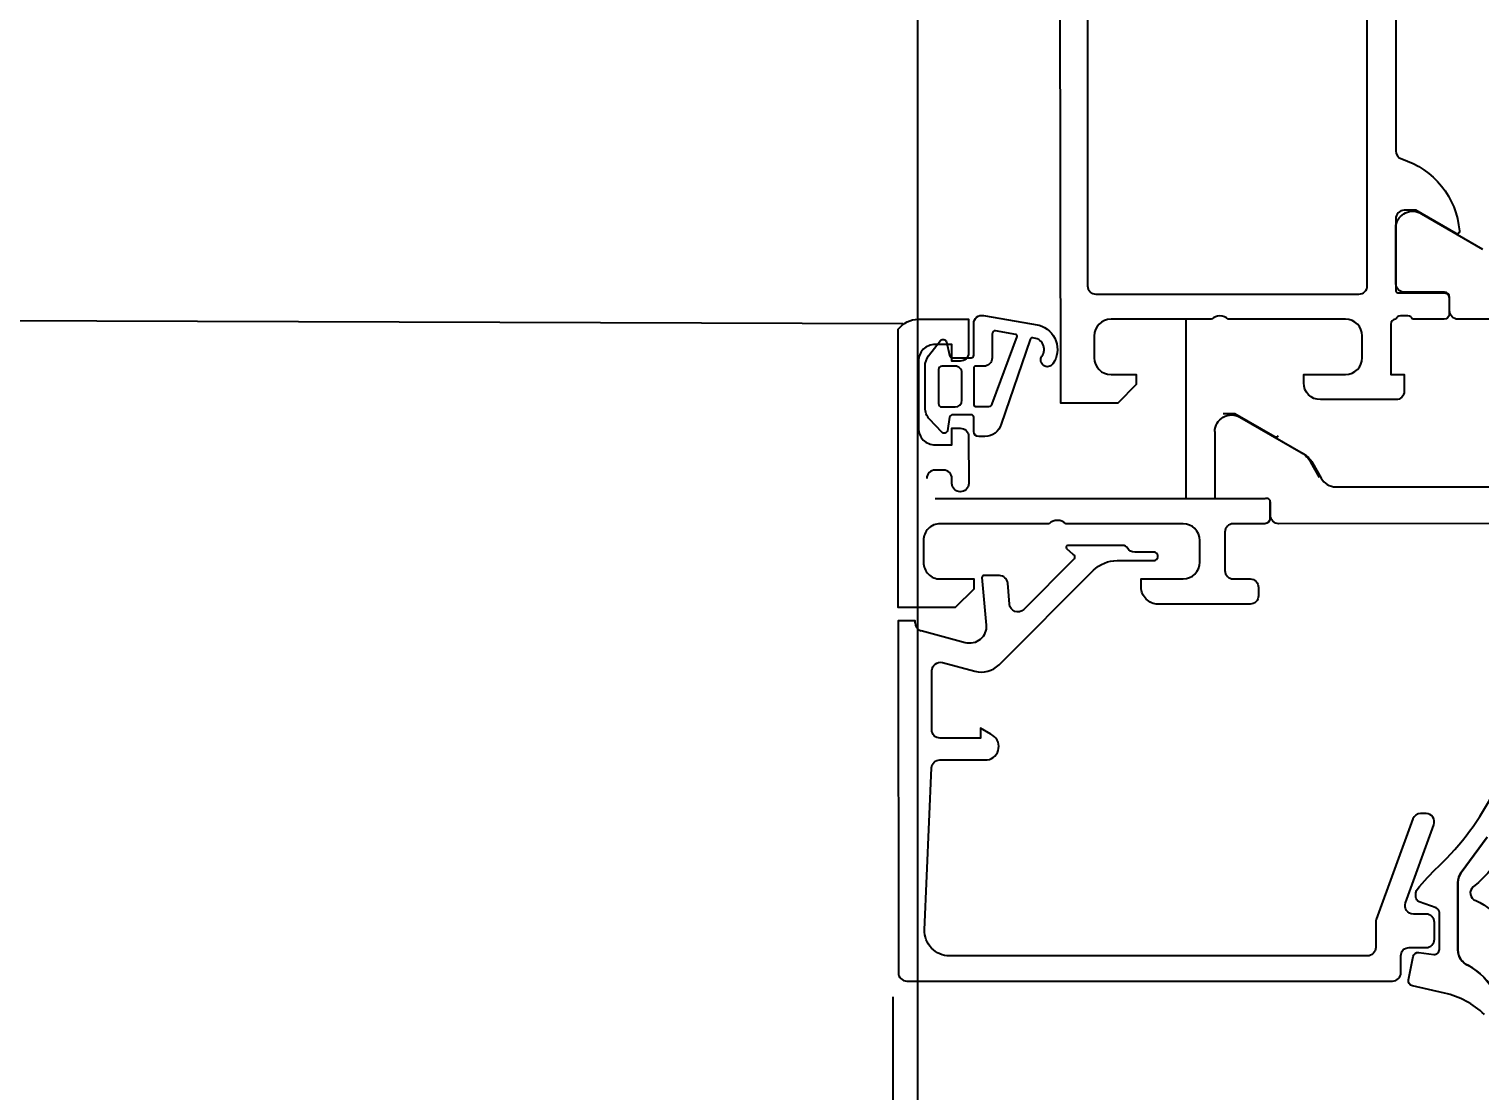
# Model space of a CAD drawing. Header units: metres. Extents: x 493 to 630, y -132 to -15.
# Drawn here: x 560.4552 to 560.5373, y -80.191 to -80.1309 of the extents above; entities that cross this region are included whole.
import ezdxf

# ---------------------------------------------------------------- set-up
doc = ezdxf.new("R2010")
doc.units = ezdxf.units.M
doc.header["$MEASUREMENT"] = 0
doc.header["$PDMODE"] = 3
doc.linetypes.add('HIDDEN', pattern=[0.375, 0.25, -0.125])
doc.linetypes.add('HIDDEN2', pattern=[0.1875, 0.125, -0.0625])
for name, color, linetype in [('a_cote_100', 9, 'Continuous'), ('a_grinzi', 253, 'HIDDEN'), ('a_pereti_hasuri', 253, 'Continuous'), ('a_punctat', 40, 'HIDDEN2'), ('a_tamplarie_ferestre', 6, 'Continuous'), ('a_vederi subtiri', 124, 'Continuous')]:
    doc.layers.add(name, color=color, linetype=linetype)
doc.layers.add('a_suprafete', color=7, linetype='Continuous', plot=False)
doc.styles.get("Standard").update_dxf_attribs({"font": 'ARIALN.TTF'})
doc.dimstyles.new('50 cote', dxfattribs={"dimtxt": 0.09, "dimasz": 0.06, "dimexe": 0, "dimexo": 0, "dimgap": 0.018, "dimtad": 1, "dimdec": 1, "dimlfac": 100, "dimrnd": 0.5, "dimdsep": 46, "dimtxsty": 'Standard', "dimblk": 'OBLIQUE', "dimcen": 0.00045, "dimclrd": 256, "dimclrt": 4, "dimadec": 1, "dimazin": 0, "dimtfac": 1, "dimtdec": 1, "dimtix": 1, "dimtofl": 0, "dimtmove": 0, "dimatfit": 3, "dimldrblk": 'OBLIQUE', "dimfxl": 0, "dimtolj": 1, "dimtzin": 0, "dimarcsym": 0})

# ---------------------------------------------------------------- blocks, each defined once
blk = doc.blocks.new('_Oblique')
at = {"color": 0, "linetype": 'ByBlock', "lineweight": -2}
blk.add_line((-0.5, -0.5), (0.5, 0.5), dxfattribs=at)
blk = doc.blocks.new('*D29')
at = {"layer": 'a_cote_100', "lineweight": -2, "ltscale": 30}
blk.add_line((560.358067908678, -80.10458062453591), (560.358067908678, -81.4345806245359), dxfattribs=at)
at = {"layer": 'Defpoints', "color": 0, "ltscale": 30}
for p in [(560.5055085687246, -80.10458062453591), (560.358067908678, -81.4345806245359), (560.5055085687246, -81.4345806245359)]:
    blk.add_point(p, dxfattribs=at)
at = {"layer": 'a_cote_100', "lineweight": -2, "ltscale": 30, "xscale": 0.06, "yscale": 0.06, "zscale": 0.06}
for p, rotation in [((560.358067908678, -80.10458062453591), 90), ((560.358067908678, -81.4345806245359), 270)]:
    blk.add_blockref('_Oblique', p, dxfattribs=dict(at, rotation=rotation))
at = {"layer": 'a_cote_100', "color": 4, "ltscale": 30, "char_height": 0.09, "attachment_point": 5, "rotation": 90}
for s, insert in [('\\A1;133', (560.2941163397829, -80.76958062453605)), ('\\A1;235', (560.4220194775728, -80.76958062453605))]:
    blk.add_mtext(s, dxfattribs=dict(at, insert=insert))
blk = doc.blocks.new('*D42')
at = {"layer": 'a_cote_100', "lineweight": -2, "ltscale": 30}
blk.add_line((554.2862689649916, -80.27357319085965), (560.5055085687244, -80.27357319085965), dxfattribs=at)
at = {"layer": 'Defpoints', "color": 0, "ltscale": 30}
for p in [(554.2862689649916, -80.10458062453588), (560.5055085687244, -80.10458062453588), (560.5055085687244, -80.27357319085965)]:
    blk.add_point(p, dxfattribs=at)
at = {"layer": 'a_cote_100', "lineweight": -2, "ltscale": 30, "xscale": 0.06, "yscale": 0.06, "zscale": 0.06, "rotation": 180}
blk.add_blockref('_Oblique', (554.2862689649916, -80.27357319085965), dxfattribs=at)
at = {"layer": 'a_cote_100', "lineweight": -2, "ltscale": 30, "xscale": 0.06, "yscale": 0.06, "zscale": 0.06}
blk.add_blockref('_Oblique', (560.5055085687244, -80.27357319085965), dxfattribs=at)
at = {"layer": 'a_cote_100', "color": 4, "ltscale": 30, "insert": (557.3705085687244, -80.2096216219647), "char_height": 0.09, "attachment_point": 5}
blk.add_mtext('\\A1;622', dxfattribs=at)
blk = doc.blocks.new('nod mobil')
at = {"layer": 'a_tamplarie_ferestre'}
blk.add_line((-0.05128351335896753, 0.01752627020897535), (-0.04729098282501809, 0.01752627020897535), dxfattribs=at)
at = {"layer": 'a_tamplarie_ferestre', "extrusion": (2.000000000035939e-16, -4.000627397658668e-16, -1)}
for points in [[(0.04579087219879341, 0.04948786015586393), (0.04579087219872235, 0.02133984936000388)], [(0.04799089966452641, 0.02474424730132796), (0.04799089966469694, 0.04748786015591122)], [(0.04947075460377448, 0.02324578760283202), (0.04855699507515965, 0.02375869876851766)], [(0.04941515158328968, 0.02335936975401864), (0.04850139205468906, 0.02387228091936322)], [(0.05214953879244888, 0.01902627015761027), (0.05003557403784953, 0.02268776501972525)], [(0.05209393577160881, 0.01913985230851267), (0.0499799710173221, 0.02280134717068449)], [(0.04629087219888106, 0.02083984936007255), (0.04710120352906699, 0.02083984935990202)]]:
    blk.add_lwpolyline(points, dxfattribs=at)
at = {"layer": 'a_tamplarie_ferestre', "extrusion": (2.000000000036116e-16, -2.000627397658666e-16, -1)}
for points in [[(0.05369339347856794, 0.0431294479279245), (0.05799370406418802, 0.04312944792798135), (0.05799262624340429, 0.03203946220276066)], [(0.06427801382393739, 0.02986964612961174), (0.06218140309404419, 0.0335014459799936)], [(0.05960292294612657, 0.03123939336387593), (0.05960248710887583, 0.02883939499753296)], [(0.05849260459962125, 0.03153944055986813), (0.0593029359325925, 0.03153940634933861)], [(0.06010246408227715, 0.02833937473803871), (0.0635790055769263, 0.02833922338561479)]]:
    blk.add_lwpolyline(points, dxfattribs=at)
at = {"layer": 'a_tamplarie_ferestre'}
for points in [[(-0.02497722292191895, 0.03223618684853591), (-0.0270698336107813, 0.03378759844133583)], [(-0.02706983361095183, 0.03378259844123477), (-0.02497722292186211, 0.03223118684877591)], [(-0.02034785507680681, 0.03203465982130638), (-0.0243751922644293, 0.03203465982124953)], [(-0.02437519226459983, 0.03202965982137584), (-0.02034785507674997, 0.03202965982126216)], [(-0.01776861284771769, 0.03124290043513156), (-0.01820578996910172, 0.02931323807774788)], [(-0.02285667070533748, 0.03073199446600938), (-0.02322251788969254, 0.02972682867022058)], [(-0.02037945852583789, 0.03092938922725352), (-0.02257476262697367, 0.03092938922691246)], [(-0.02019536886736262, 0.02969395772009875), (-0.0200818291578031, 0.03059174936635145)], [(-0.02350449298985779, 0.0295293415228457), (-0.02375982141872157, 0.02952934152256148)], [(-0.01856257311482068, 0.02908647454239599), (-0.01995558739184844, 0.02935710002640235)]]:
    blk.add_lwpolyline(points, dxfattribs=at)
at = {"layer": 'a_tamplarie_ferestre', "extrusion": (2.000000000036116e-16, -2.000627397658664e-16, -1)}
for points in [[(0.06326404417495723, 0.03212386653791555), (0.06322373045414054, 0.03212933681368213)], [(0.06310498655734875, 0.03193385646693514), (0.06449323118670236, 0.02952933833967109), (0.06449323118658867, 0.0288293337620189)], [(0.05957320550591305, 0.02844933393555493), (0.05957320550585621, 0.03120933176194285)], [(0.05927320550593151, 0.03150933176203807), (0.05829323118706498, 0.03150933176209492)], [(0.05799323118691291, 0.03120933176199969), (0.0579932311866429, 0.02932932076214456)], [(0.0581932321868095, 0.02905611676214903), (0.05819323218673844, 0.02860252276201436)], [(0.05769338377446331, 0.02802946803956274), (0.05469336558321913, 0.02802946803956274), (0.0546933655830486, 0.02882946346164772), (0.0536933655833991, 0.02882945583235141)], [(0.07676829381479422, 0.02832934139138388), (0.06803554224860875, 0.02832934139138388)], [(0.06399323118678524, 0.02832934139149756), (0.059693205713927, 0.02832933393540316)], [(0.05319336558359566, 0.02832946346183007), (0.05319330454847204, 0.02382946346199333)], [(0.0599933685157481, 0.02662946651366838), (0.07999336946852509, 0.02662946651338416)], [(0.05949336851574571, 0.01042946932727773), (0.05949336851575993, 0.0261294665136802)], [(0.05569330442915543, 0.02632946346182052), (0.05699335325709853, 0.02632946346182052)], [(0.05799335325674804, 0.02532946346190101), (0.05799335325680488, 0.01832946346195286)], [(0.0541933045479368, 0.02282946346184644), (0.05469330454803867, 0.02282946346196013), (0.05469330454810972, 0.02532946346190101)], [(0.05799335325690436, 0.0173294634619765), (0.05799335325669119, 0.011329028348257)], [(0.05469330454815235, 0.0113290130895507), (0.05469330454782551, 0.01282947061446293), (0.05409332896216767, 0.01282947061474715), (0.05299335337191735, 0.01172949526727507), (0.05299335337168998, 0.008329463187521924), (0.1030061150739954, 0.008262258918080079)], [(0.07999336946903668, 0.00992946932723271), (0.05999336851596127, 0.00992946932740324)], [(0.05699335325728327, 0.0103290207189275), (0.05569330442916964, 0.01032902071870012)]]:
    blk.add_lwpolyline(points, dxfattribs=at)
at = {"layer": 'a_tamplarie_ferestre', "extrusion": (4.000000000035759e-16, -6.000627397658844e-16, -1)}
for points in [[(0.02316445700364511, 0.02890326600930848), (0.0278222778226791, 0.0305996254454044)], [(0.02099339678539991, 0.03062930911761441), (0.02199339487816587, 0.03062930911767126)], [(0.02849338152607572, 0.03012981322478936), (0.02849338152611836, 0.02981077411806154)], [(0.02249339487828195, 0.03012930911751255), (0.02249339487816826, 0.02937331241344054)], [(0.02049339869275002, 0.02912931293229803), (0.02049339869280686, 0.03012930911762624)], [(0.02816447567988689, 0.02934095841953877), (0.02217430654236807, 0.02715950104851572)], [(0.01899340059965482, 0.02862931293219617), (0.01999339869219341, 0.0286293129323667)], [(0.01849340250738862, -0.0008706118756549586), (0.01849340250750231, 0.02812931293232168)], [(0.02200321238923664, 0.02712931674705032), (0.02049339869263633, 0.02712931674699348)], [(0.019993398692705, 0.02662931674706215), (0.01999339869225025, 0.001694382369919367)], [(0.04409334566754808, 0.01385970538865422), (0.04409334541327325, 0.01274035551989527)], [(0.04359336092647936, 0.01169631122451165), (0.04359336092677779, 0.01385970538882475)], [(0.04449335482310346, 0.01203101581364763), (0.04449335482270556, 0.008740991157424105)], [(0.03737244417914098, 0.004646967351959574), (0.04300757448896775, 0.01028209766229793)], [(0.04431920879983409, 0.008673891476178142), (0.04397464730959655, 0.009054636418966311)], [(0.0436599960586932, 0.009096064031439255), (0.04067182859341756, 0.006113552511237685)], [(0.04098181083402608, 0.005261914193908979), (0.04223693075358881, 0.005158411443574096)], [(0.04269335177133371, 0.004660318792389262), (0.04269335177117739, 0.003721801859512652)], [(0.04258454339709772, 0.003622190552221127), (0.03974012907951874, 0.003873714864653266)], [(0.03322474911415441, 0.004160583913801474), (0.0335933704639757, 0.003529378831899521), (0.03299337008219538, 0.003529378354983237), (0.03299337198980368, 0.0011293837434323)], [(0.03169337370604808, 0.001109443783775532), (0.0316933737059486, 0.003941579759384695)], [(0.03868704393120481, 0.002618694961540768), (0.03939405062386925, -5.3043436309963e-09)], [(0.03750382235251948, 0.001258814275786335), (0.03698419954980636, 0.003198069036272955)], [(0.03349336912846468, 0.0006293848162499671), (0.03702086642022095, 0.0006293892270150536)], [(0.02155739596150852, 0.0001963858014732978), (0.03121476344604446, 0.0006099015142240205)], [(0.03987700655638093, -0.0003706107730749864), (0.03999333956450357, -0.0003706107730749864), (0.03999333956444673, -0.001370610772937653), (0.01899340059988219, -0.001370610772880809)]]:
    blk.add_lwpolyline(points, dxfattribs=at)
at = {"layer": 'a_tamplarie_ferestre', "extrusion": (2.000000000035939e-16, -4.000627397658665e-16, -1)}
for points in [[(0.05096497976171577, 0.02110909053192245), (0.05234647521884028, 0.01871627020875621), (0.05234647521901081, 0.01801627020904562)], [(0.04707084651808202, 0.02080985036002403), (0.04609087219881758, 0.02080985036013772)], [(0.04729098282514599, 0.02070878097799778), (0.04729098282524546, 0.02071366401685282)], [(0.04729098282508915, 0.0008299126026258818), (0.04729098282507493, 0.02050985036078146)], [(0.04579087219883604, 0.02050985036004249), (0.04579087219906341, 0.01862983936018736)], [(0.04199055646155614, 0.02012985080415319), (0.04149055640199606, 0.02012985080421004)], [(0.04249054120248275, 0.01862985080413182), (0.04249055646148747, 0.0196298508042787)], [(0.04099094551588678, 0.01963025897686066), (0.04099094551577309, 0.01412990039517581)], [(0.04529087219930261, 0.01812983936019918), (0.04299055634191973, 0.01812983935991497)], [(0.04349105606763715, 0.01662986987781778), (0.04479107437828134, 0.01662986987781778)], [(0.04729098282497546, 0.01581666235767898), (0.0579933532569612, 0.01581666235756529)], [(0.04579104386050403, 0.01562986987784143), (0.04579104386063193, 0.008629869878006957)], [(0.04199088452539002, 0.01312990039542683), (0.04249105618663407, 0.0131298698778437), (0.04249105618642091, 0.01562986987789827)], [(0.04579104386029087, 0.00762986987780323), (0.04579107437838559, 0.001129869878184309)], [(0.05799340242027995, -0.0001700561625739283), (0.05799341767921362, 0.002829943837298288), (0.0559934176789767, 0.002829943837355131)], [(0.04249105618659144, 0.001129869878241152), (0.04249105618647775, 0.003129839360440201), (0.04189101956558261, 0.003129869878193858), (0.04079104393321131, 0.002029772221874282), (0.0407909828895896, -0.001370610771289194), (0.05739289393460467, -0.001370487055055492)], [(0.05099340242050232, 0.002829943837355131), (0.04819335359270838, 0.002829943837355131)], [(0.05549341767914484, 0.002329913319556454), (0.05549341767944327, 0.001829943837208248), (0.05649340242037226, 0.001829943837321935), (0.05649341767946225, 0.000829943837288738)], [(0.05049340242096889, 0.0008299133197624542), (0.0504934024208552, 0.001829943837378778), (0.0514934024204905, 0.001829943837378778), (0.05149340242066103, 0.002329943837366955)], [(0.04819335359265153, 0.001829943837378778), (0.04849340242118672, 0.001829943837378778)], [(0.04899340242070593, 0.001329943837390601), (0.04899340242047856, 0.000829943837288738)], [(0.04479104386030031, 0.0001298698781511121), (0.04349105606780768, 0.0001298698782079555)], [(0.05549341767972749, -0.0001700561626307717), (0.05149340242060418, -0.0001700561625739283)]]:
    blk.add_lwpolyline(points, dxfattribs=at)
at = {"layer": 'a_tamplarie_ferestre', "extrusion": (2.000000000036116e-16, -2.000627397658667e-16, -1)}
for points in [[(0.05821872839210585, 0.003715727108669853), (0.05763733937045856, 0.00703545318617671)], [(0.05678144637033711, 0.006492181186047219), (0.05173522037058831, 0.004764499185966997)], [(0.05709007936792432, 0.005645434990242393), (0.0573103623707425, 0.00443596618617903)], [(0.05293884337062593, 0.004233973186160256), (0.05695698434897167, 0.00572129808790578)], [(0.05711046837053857, 0.004229461186071148), (0.0556933513704081, 0.004229461186127992)], [(0.05519335137063308, 0.003730003186149133), (0.05519335137047676, 0.003229484186078935)], [(0.05279292037074867, 0.003229484186249465), (0.05279292037079131, 0.004041426186176977)], [(0.05099336137068633, 0.003798397186187685), (0.05099334937052902, 0.003429492186171501)], [(0.05584335137081098, 0.003129482186125188), (0.0577262220080712, 0.0031294740440444)], [(0.05569335337050063, 0.001882934186255625), (0.05569335337042958, 0.002979484186084846)], [(0.05509335237071866, 0.003129486186196573), (0.05289292237057452, 0.003129482185897814)], [(0.05229336437049881, 0.002979496186071628), (0.05229335337061514, 0.001882934186028251)], [(0.0512933523707062, 0.003129493186008858), (0.05214336737067526, 0.003129493186293075)], [(0.05519335037025996, 0.002029483186163361), (0.05519335037071471, 0.001229473186128871)], [(0.05315888901260735, 0.002429485185871272), (0.05479335237068028, 0.002429485186098645)], [(0.05275889201296025, 0.001229473186015184), (0.05275889201301709, 0.002029483186163361)], [(0.05580338244772065, 0.0004396150557113288), (0.05672191137047378, 0.001152814186127671)], [(0.056645113370692, 0.001499216186289232), (0.05584158837029918, 0.001689750186017136)], [(0.0549933493706618, 0.001029472186246494), (0.05295889201266846, 0.001029476186090506)], [(0.05214511437044678, 0.001689746185832064), (0.05134174237072386, 0.001560652186128664)], [(0.05125207737053472, 0.001226050186005523), (0.05202794762703888, 0.0004995315377982479)], [(0.05271145816062983, 0.0002294721860494064), (0.05519009155968035, 0.0002294721861062499)]]:
    blk.add_lwpolyline(points, dxfattribs=at)
at = {"layer": 'a_tamplarie_ferestre', "extrusion": (3.629549009874813e-27, -6.273976584856379e-20, -1)}
for centre, radius, start, end in [((0.02958082615856483, 0.02859110624768846), 0.00698944323349791, 89.66736358928884, 141.4314778853969), ((0.01951656945652758, 0.03140966336911788), 0.004134773588893482, 24.11645757203662, 83.64313589678461), ((0.01592948034637232, 0.03070556420402681), 0.003999999999905445, 29.32869378027475, 62.27969615573199), ((0.02437519226464246, 0.03303465982122589), 0.0009999999999763612, 270, 307.0154715973591), ((0.02034785507682102, 0.03303465982128273), 0.000999999999976351, 201.3964516781382, 270), ((0.01450698074944512, 0.0412522938387383), 0.015000302720351, 309.008227580404, 316.2281244448218), ((0.02375982141860788, 0.02982934152282724), 0.0002999999999929003, 270, 309.008227580404), ((0.02350449298945989, 0.02982938922701805), 0.0003000477042415295, 199.9874416931355, 270), ((0.01989837505965397, 0.02965159408233831), 0.0002999999999928998, 280.994092058915, 8.117992843957953), ((0.01849837505983487, 0.0293795250668154), 0.0002999999999930683, 192.7652266909011, 282.3564859063749)]:
    blk.add_arc(centre, radius, start, end, dxfattribs=at)
at = {"layer": 'a_tamplarie_ferestre'}
for centre, radius, start, end in [((-0.0371819404491589, 0.01961632988911788), 0.0163409220760644, 43.55113362106619, 63.26064369945303), ((-0.01592948034630126, 0.03071056420401419), 0.003999999999905444, 117.720303844268, 150.6713062197252), ((-0.02374364298363218, 0.03324562009964893), 0.0004762922707111377, 218.5685221146031, 342.0839354854637), ((-0.01281888551604027, 0.03011363542907475), 0.005076912458413897, 136.4412878898017, 167.1481159203206), ((-0.02437519226452878, 0.0330296598213522), 0.000999999999976357, 232.9845284026416, 270), ((-0.02034785507680681, 0.0330296598213522), 0.0009999999999763518, 270, 338.6035483218618), ((-0.05930292294637241, 0.03123940634969813), 0.0002999999999929102, 90.00248012021133, 180.002480120208), ((-0.02799338152659914, 0.03012981322501673), 0.000499999999988174, 69.98858154803399, 180), ((-0.02257476262712999, 0.03062938922710146), 0.000299999999992913, 90, 160.0001633972379), ((-0.02199338711859866, 0.03012930135798797), 0.0005000077593987789, 90.0008891426422, 179.9991108565501), ((-0.02099340286673623, 0.03012930494332977), 0.0005000041742330564, 0.0004783261121057235, 89.99930310819921), ((-0.02037945852612211, 0.03062938922710146), 0.0002999999999929076, 352.7923209048142, 90), ((-0.02799338152669861, 0.02981077411823208), 0.0004999999999881393, 180, 249.9897462250929), ((-0.06803554224821085, 0.02882934139148574), 0.000499999999987999, 270, 342.7104472846805), ((-0.06399324406869766, 0.02882932850900488), 0.0004999871177621114, 179.9993980359059, 270.0014762357826), ((-0.05791436409118944, 0.02906177742153204), 0.0002789255417305544, 106.4245945557255, 181.1628700746554), ((-0.0579143947402514, 0.02859685435407755), 0.0002788950563208143, 178.8354106243283, 253.5801235812915), ((-0.01899341067138494, 0.02812930476886777), 0.000500008163680858, 0.0009354629109541134, 89.99884596979796), ((-0.05969320550566692, 0.02844933393555493), 0.0001199999999971626, 269.9999006518821, 0), ((-0.05769323121637626, 0.02832946800032232), 0.0002999999999929289, 180.0256376759857, 269.9708635945946), ((-0.02200321238912295, 0.0276293167470385), 0.0004999999999882195, 249.9897462250929, 270), ((-0.05999337125668092, 0.02612946377280423), 0.0005000027408633035, 0.0003140812505734662, 89.9996859211986), ((-0.05699329445930346, 0.02532940466397804), 0.001000058799433805, 90.00336866358725, 179.9966313356083), ((-0.05569339194573786, 0.02532937606434871), 0.001000087401268234, 0.005007067956534036, 89.9949861015416), ((-0.04899084390588371, 0.02474424730132796), 0.0009999442413759943, 299.3063529859265, 0), ((-0.057468513916902, 0.01782946346213521), 0.0007248836686813678, 136.388423265339, 223.611576734661), ((-0.04529077767875833, 0.01862993388050427), 0.0005000945293237945, 180.0108291917266, 269.9891708066255), ((-0.04299059094716995, 0.01862988910448848), 0.0005000497455920705, 270.0039649956894, 359.9956115453511), ((-0.04479088155045474, 0.0156297075728844), 0.001000162323335374, 90.0110464245215, 179.990702131894), ((-0.0434912254533657, 0.01562970061098667), 0.001000169280877393, 0.009696615422316045, 89.99029655162657), ((-0.04384335329741873, 0.01387523820710612), 0.0002504744573857769, 356.4446021673365, 183.5553978326635), ((-0.04417469785745709, 0.01203677968373995), 0.0003187090900802913, 120.7538484810433, 181.0362535751637), ((-0.05699329844823353, 0.01132907552732831), 0.001000054809777459, 180.0027030020812, 269.9968598657331), ((-0.05569339087458047, 0.01132910704603773), 0.001000086330796236, 270.0049525411375, 359.9946171523052), ((-0.05999337125673776, 0.01042947206804001), 0.0005000027408632963, 270.0003140788014, 359.9996859187494), ((-0.04439335482307172, 0.008740991157424105), 9.999999999763501e-05, 180, 317.8559540344778), ((-0.0452660678454464, 0.008129869877961937), 0.0007249826319860416, 136.3958737706228, 223.6041262293772), ((-0.05619556867918618, 0.006648182513913525), 0.0006860031992995313, 53.85877360573669, 179.5156824422076), ((-0.05673244464441041, 0.006634361945657474), 0.0001503879568382725, 172.5039683510514, 250.9838024006884), ((-0.05699169781566127, 0.005627516558718071), 9.999999999763562e-05, 69.68784153648474, 169.6777480256985), ((-0.05711047185440066, 0.004429457635410472), 0.0001999964491833487, 178.1350751459281, 270.0009980603015), ((-0.04219335518894241, 0.004660317323498475), 0.0004999965822622362, 94.99976891923049, 179.999831697056), ((-0.03843308973058868, 0.003586292470401986), 0.001500000063743287, 345.0002036594001, 45.00079217133121), ((-0.03249245209543972, 0.003817599170929498), 0.0008086392632466716, 8.81937594309548, 154.9030957240546), ((-0.05299292702615332, 0.004041417686380555), 0.0002000066556990995, 0.002434953685327582, 74.31137723333818), ((-0.04259335177148671, 0.003721801859569496), 9.999999999763631e-05, 180, 275.0533757053452), ((-0.05584334111063072, 0.002979494446094577), 0.0001499877404047671, 359.9960806707624, 90.00391933250756), ((-0.05509336758393601, 0.003229469972552579), 9.99837876366453e-05, 179.9918549334679, 270.0087180313017), ((-0.05289292497354836, 0.003229486789336988), 0.0001000046031823478, 270.0014914267159, 359.9985085732808), ((-0.05214338030232568, 0.002979509117608359), 0.0001499840690618946, 89.99506001090884, 180.0049399923481), ((-0.05589336477964935, 0.00188294378676801), 0.000200011409454349, 285.0028610771276, 359.9972497502445), ((-0.05479335546944242, 0.002029490284940039), 0.0003999949011026477, 89.9995560992005, 180.0010168557988), ((-0.05315890307419124, 0.002029474125095021), 0.0004000110613488357, 0.00129787312253572, 89.9979859274334), ((-0.05209333895312795, 0.001882943166890527), 0.0002000144173715361, 180.0025725832583, 254.9976640563484), ((-0.04849327744496179, 0.001329818861279364), 0.0005001249915680854, 90.01431761197243, 179.9856823880276), ((-0.05499335010263451, 0.001229472454156166), 0.0002000002678729418, 179.999790262927, 270.0002097370698), ((-0.05295888740880628, 0.001229471581950747), 0.00019999539607791, 269.9986810450382, 0.0004595143270527975), ((-0.04479116787895521, 0.001129776373829827), 0.000999906503504006, 179.9946421065811, 270.0071063969025), ((-0.04349089888735591, 0.001129712578745057), 0.000999842712976064, 269.9909928229864, 0.00901400425858802), ((-0.05549352406036689, 0.000829837456194582), 0.0009998936244144377, 179.993904154382, 270.0060958431656), ((-0.05149327950977067, 0.000829820922831459), 0.0009998770930050816, 269.9929568388417, 0.005294605571118576), ((-0.04849350543828734, 0.0008298103090282893), 0.0004998970001610497, 179.9846956616667, 270.0118073866718), ((-0.03985895798156491, 0.0001058548260175485), 0.0004768073179000772, 267.8306661265703, 347.1723726015479), ((-0.01899340332944632, -0.0008706099510504828), 0.0005000008220376726, 270.0003127646634, 359.9997794435451)]:
    blk.add_arc(centre, radius, start, end, dxfattribs=at)
at = {"layer": 'a_tamplarie_ferestre', "extrusion": (2.000000000036116e-16, -2.000627397658664e-16, -1)}
for centre, radius, start, end in [((0.06285749924764161, 0.02721759628877862), 0.004923085062686922, 17.28955271531946, 85.26316040219206), ((0.06323194437455015, 0.03199054182601913), 0.0001390378262387835, 93.38682756881596, 204.0602702859652), ((0.05927320550581783, 0.03120933176188601), 0.0002999999999929137, 0, 90), ((0.05829323118695129, 0.03120933176194285), 0.0002999999999929103, 90, 180), ((0.05369333484283345, 0.02832948657339784), 0.0004999692599016982, 89.99647716755796, 180.0026485599415), ((0.0541933920186608, 0.02382955093230521), 0.001000087474370509, 180.0050112563145, 269.9949887436887)]:
    blk.add_arc(centre, radius, start, end, dxfattribs=at)
at = {"layer": 'a_tamplarie_ferestre', "extrusion": (2.000000000036116e-16, -2.000627397658666e-16, -1)}
for centre, radius, start, end in [((0.05849262624303719, 0.0320394405594584), 0.00049999999998818, 179.997519879792, 269.9975198797887), ((0.06343673777350034, 0.02932904761956934), 0.0009999960709008257, 278.1791279318051, 32.72453597984346), ((0.06010248308564314, 0.02883937071499076), 0.000499995977433753, 179.9972173995761, 269.9978223600077)]:
    blk.add_arc(centre, radius, start, end, dxfattribs=at)
at = {"layer": 'a_tamplarie_ferestre', "extrusion": (4.000000000035759e-16, -6.000627397658844e-16, -1)}
for centre, radius, start, end in [((0.02299381041179061, 0.02937368665845952), 0.0005004156736208126, 180.042849687308, 289.9384015734173), ((0.01999340065562194, 0.02912931096932425), 0.0004999980369683452, 269.9997750532665, 0.0002249467399576428), ((0.02049340613724837, 0.02662930930239327), 0.0005000074445326497, 90.00085306283373, 179.9991469363553), ((0.04459334541367355, 0.01274035540637897), 0.0004999999999885265, 179.9999869985031, 239.2461515189567), ((0.04159336092686772, 0.01169631122428427), 0.00199999999995271, 314.9999999988307, 0), ((0.04380142186171554, 0.008954587802065817), 0.0002000419490335168, 30.00914258300482, 134.9897873174656), ((0.04102537598510025, 0.005760004546175423), 0.0004999919212804172, 134.9999535220874, 265.0013822344198), ((0.0396529715760181, 0.002877517619026548), 0.00100000269142326, 84.99991221848977, 195.0001729483987), ((0.03702084146004836, 0.001129406214943174), 0.0005000169887408082, 270.002860135515, 14.99930496563265), ((0.03349336810971693, 0.001129380936447433), 0.0004999961203540096, 179.9996783692831, 270.000116726058), ((0.03119337370617359, 0.001109443783775532), 0.0004999999999881767, 272.4518318620611, 0), ((0.02149313475264591, 0.001694744528947467), 0.001499736103368146, 180.0138358921685, 272.4557811428645)]:
    blk.add_arc(centre, radius, start, end, dxfattribs=at)
at = {"layer": 'a_tamplarie_ferestre', "extrusion": (2.000000000035939e-16, -4.000627397658668e-16, -1)}
for centre, radius, start, end in [((0.04873653588767013, 0.02193776509670897), 0.001499999999964554, 29.9999966005179, 60.69364701407348), ((0.04868093286724218, 0.02205134724795244), 0.001499999999964554, 29.9999966005179, 60.69364701407348), ((0.04629087219871053, 0.02133984936006073), 0.0004999999999882014, 180, 270), ((0.05128351335883963, 0.0185262702089517), 0.0009999999999763531, 270, 29.9999966005179)]:
    blk.add_arc(centre, radius, start, end, dxfattribs=at)
at = {"layer": 'a_tamplarie_ferestre', "extrusion": (2.000000000035939e-16, -4.000627397658665e-16, -1)}
for centre, radius, start, end in [((0.05108459500384299, 0.02117815042436177), 0.0001381197846450356, 115.1578097635357, 209.9999999999246), ((0.04609087219847652, 0.02050985035998565), 0.0002999999999929103, 90, 180), ((0.0419905339382467, 0.01962982828109716), 0.0005000225234772038, 0.002580829698710501, 89.99741917275047), ((0.04149052889700044, 0.01963026742373586), 0.0004995833811839425, 89.99684554764252, 180.00096875482), ((0.04199067873094009, 0.01412963362452047), 0.0009997332503114465, 179.984711079775, 270.0117943200076), ((0.05599354937068313, 0.00232981215287964), 0.0005001317016252537, 90.01508674970341, 179.9884102011506), ((0.05099328770212708, 0.002329829118821181), 0.0005001147316166637, 0.01314275473264763, 89.98685724688276), ((0.04819335359282206, 0.002329943837366955), 0.0004999999999881766, 90, 270), ((0.05649350186122604, -0.0001701556029161111), 0.001499900562074884, 306.8437227022455, 0.003798586635285278)]:
    blk.add_arc(centre, radius, start, end, dxfattribs=at)
at = {"layer": 'a_tamplarie_ferestre', "extrusion": (-2.000000005067888e-16, -4.000627395143085e-16, -1)}
blk.add_arc((0.04711204639848177, 0.0206093156695033), 0.0002047232093565959, 330.9316508484969, 101.609874934716, dxfattribs=at)
at = {"layer": 'a_tamplarie_ferestre', "extrusion": (2.000000000036116e-16, -2.000627397658667e-16, -1)}
for centre, radius, start, end in [((0.0561933540390811, 0.006629379409673675), 0.00149999651665399, 15.7069060026362, 125.0875724432741), ((0.05556104687065044, 0.007529481685992323), 0.0003999981243592689, 125.0880041206485, 305.0880041206433), ((0.05199334266320932, 0.003798406298756163), 0.0009999812923443944, 104.9589611178803, 180.0005221182281), ((0.05772622417033801, 0.003629474043975733), 0.0004999999999881771, 269.9997522355027, 9.933562790428244), ((0.05569113796487102, 0.003731676699885611), 0.0004977894072933197, 89.74523518105543, 180.1926225187781), ((0.05129336909813276, 0.003429512913783128), 0.0003000197281342293, 180.0039584346983, 269.9968055074647), ((0.05659334235350855, 0.0013060243173868), 0.0002000083409059682, 310.0022938001595, 74.99850250362495), ((0.05139346674536682, 0.001367476349059871), 0.0001999807863877509, 104.9897785586786, 225.0074529489349), ((0.05519009155949561, 0.001229472186082603), 0.0009999999999763531, 270, 307.827837869681), ((0.05271145816050193, 0.00122947218602576), 0.000999999999976353, 226.8814186195808, 270)]:
    blk.add_arc(centre, radius, start, end, dxfattribs=at)

msp = doc.modelspace()

# ---------------------------------------------------------------- hatches: boundary and pattern name
at = {"layer": 'a_pereti_hasuri', "ltscale": 0.3}
h = msp.add_hatch(dxfattribs=at)
h.set_pattern_fill('ANSI33', color=256, scale=0.25, style=0)
h.set_pattern_definition([(45, (-4876.954643999999, 8292.469365), (-0.04419417382415922, 0.04419417382415922), []), (45, (-4876.91044982625, 8292.469365), (-0.04419417382415922, 0.04419417382415922), [0.03125, -0.015625])])
edge = h.paths.add_edge_path()
edge.add_line((553.585124781431, -64.030926260102), (553.585124781431, -64.85958062453558))
edge.add_line((553.585124781431, -64.85958062453558), (554.0851247814312, -64.85958062453558))
edge.add_line((554.0851247814312, -64.85958062453558), (554.0851247814312, -64.43958062453558))
edge.add_line((554.0851247814312, -64.43958062453558), (558.4151247814311, -64.43958062453558))
edge.add_line((558.4151247814311, -64.43958062453558), (558.4151247814311, -65.88958062453563))
edge.add_line((558.4151247814311, -65.88958062453563), (560.1551247814311, -65.88958062453563))
edge.add_line((560.1551247814311, -65.88958062453563), (560.1551247814311, -71.7995806245356))
edge.add_line((560.1551247814311, -71.7995806245356), (557.255124781431, -71.7995806245356))
edge.add_line((557.255124781431, -71.7995806245356), (557.255124781431, -72.57958062453557))
edge.add_line((557.255124781431, -72.57958062453557), (556.755124781431, -72.57958062453557))
edge.add_line((556.755124781431, -72.57958062453557), (556.755124781431, -73.0495806245356))
edge.add_line((556.755124781431, -73.0495806245356), (557.325124781431, -73.0495806245356))
edge.add_line((557.325124781431, -73.0495806245356), (557.325124781431, -73.24958062453564))
edge.add_line((557.325124781431, -73.24958062453564), (557.825124781431, -73.24958062453564))
edge.add_line((557.825124781431, -73.24958062453564), (557.825124781431, -74.39958062453562))
edge.add_line((557.825124781431, -74.39958062453562), (557.325124781431, -74.39958062453562))
edge.add_line((557.325124781431, -74.39958062453562), (557.325124781431, -78.56958062453558))
edge.add_line((557.325124781431, -78.56958062453558), (556.535124781431, -78.56958062453558))
edge.add_line((556.535124781431, -78.56958062453558), (556.535124781431, -79.5395806245356))
edge.add_line((556.535124781431, -79.5395806245356), (556.3651247814312, -79.5395806245356))
edge.add_line((556.3651247814312, -79.5395806245356), (556.3651247814312, -79.98958062453565))
edge.add_line((556.3651247814312, -79.98958062453565), (554.835124781431, -79.98958062453565))
edge.add_line((554.835124781431, -79.98958062453565), (554.835124781431, -79.5395806245356))
edge.add_line((554.835124781431, -79.5395806245356), (554.1851247814311, -79.5395806245356))
edge.add_line((554.1851247814311, -79.5395806245356), (554.1851247814311, -78.89958062453559))
edge.add_line((554.1851247814311, -78.89958062453559), (553.785124781431, -78.89958062453556))
edge.add_line((553.785124781431, -78.89958062453556), (553.785124781431, -79.38958062453563))
edge.add_line((553.785124781431, -79.38958062453563), (553.7853166750776, -80.48458062453577))
edge.add_line((553.7853166750776, -80.48458062453577), (554.2605085687244, -80.48458062453594))
edge.add_line((554.2605085687244, -80.48458062453594), (554.2605085687244, -80.10458062453588))
edge.add_line((554.2605085687244, -80.10458062453588), (560.5705085687244, -80.10458062453588))
edge.add_line((560.5705085687244, -80.10458062453588), (560.5705085687244, -80.09458062453587))
edge.add_line((560.5705085687244, -80.09458062453587), (560.6605085687245, -80.09458062453587))
edge.add_line((560.6605085687245, -80.09458062453587), (560.9305085687245, -79.85458062453586))
edge.add_line((560.9305085687245, -79.85458062453586), (560.9305085687245, -75.40458062453587))
edge.add_line((560.9305085687245, -75.40458062453587), (561.3188631848399, -75.40458062453587))
edge.add_line((561.3188631848399, -75.40458062453587), (561.3205085687244, -74.58458062453587))
edge.add_line((561.3205085687244, -74.58458062453587), (560.8355085687243, -74.58458062453587))
edge.add_line((560.8355085687243, -74.58458062453587), (560.8355085687243, -73.98426908940911))
edge.add_line((560.8355085687243, -73.98426908940911), (560.592224763985, -73.98426908940911))
edge.add_line((560.592224763985, -73.98426908940911), (560.592224763985, -74.06426908940912))
edge.add_line((560.592224763985, -74.06426908940912), (560.102224763985, -74.06426908940912))
edge.add_line((560.102224763985, -74.06426908940912), (560.102224763985, -74.59426908940912))
edge.add_line((560.102224763985, -74.59426908940912), (559.717224763985, -74.59426908940912))
edge.add_line((559.717224763985, -74.59426908940912), (559.717224763985, -74.73426908940911))
edge.add_line((559.717224763985, -74.73426908940911), (559.9022247639851, -74.73426908940914))
edge.add_line((559.9022247639851, -74.73426908940914), (559.9022247639851, -75.38426908940914))
edge.add_line((559.9022247639851, -75.38426908940914), (560.3822247639852, -75.38426908940914))
edge.add_line((560.3822247639852, -75.38426908940914), (560.3822247639852, -79.85426908940914))
edge.add_line((560.3822247639852, -79.85426908940914), (557.9322247639851, -79.85426908940914))
edge.add_line((557.9322247639851, -79.85426908940914), (557.9322247639851, -75.38426908940914))
edge.add_line((557.9322247639851, -75.38426908940914), (558.6822247639851, -75.38426908940914))
edge.add_line((558.6822247639851, -75.38426908940914), (558.6822247639851, -74.73426908940914))
edge.add_line((558.6822247639851, -74.73426908940914), (558.877224763985, -74.73426908940914))
edge.add_line((558.877224763985, -74.73426908940914), (558.877224763985, -74.59426908940915))
edge.add_line((558.877224763985, -74.59426908940915), (557.8972247639884, -74.59426908940515))
edge.add_line((557.8972247639884, -74.59426908940515), (557.8972247639937, -72.41426908940898))
edge.add_line((557.8972247639937, -72.41426908940898), (558.4263376283396, -72.41426908940679))
edge.add_line((558.4263376283396, -72.41426908940679), (558.4263376283396, -72.21426908940654))
edge.add_line((558.4263376283396, -72.21426908940654), (559.6263376283395, -72.21426908940657))
edge.add_line((559.6263376283395, -72.21426908940657), (559.6261998784597, -72.41569928235873))
edge.add_line((559.6261998784597, -72.41569928235873), (559.9885808009782, -72.41426908940898))
edge.add_line((559.9885808009782, -72.41426908940898), (560.1072247639851, -72.76426908940911))
edge.add_line((560.1072247639851, -72.76426908940911), (560.1072247639851, -72.95426908940911))
edge.add_line((560.1072247639851, -72.95426908940911), (560.592224763985, -72.95426908940911))
edge.add_line((560.592224763985, -72.95426908940911), (560.592224763985, -73.03426908940912))
edge.add_line((560.592224763985, -73.03426908940912), (560.8355085687243, -73.03426908940912))
edge.add_line((560.8355085687243, -73.03426908940912), (560.8355085687243, -72.72426908940912))
edge.add_line((560.8355085687243, -72.72426908940912), (562.8755085687244, -72.72426908940912))
edge.add_line((562.8755085687244, -72.72426908940912), (562.8755085687244, -74.6142690894091))
edge.add_line((562.8755085687244, -74.6142690894091), (562.4205085687244, -74.6142690894091))
edge.add_line((562.4205085687244, -74.6142690894091), (562.4205085687244, -75.43426908940913))
edge.add_line((562.4205085687244, -75.43426908940913), (562.9905085687244, -75.43426908940913))
edge.add_line((562.9905085687244, -75.43426908940913), (562.9905085687245, -77.9345806245359))
edge.add_line((562.9905085687245, -77.9345806245359), (563.3205085687244, -77.9345806245359))
edge.add_line((563.3205085687244, -77.9345806245359), (563.3205085687244, -75.45426908940911))
edge.add_line((563.3205085687244, -75.45426908940911), (564.3506942890243, -75.45426908940911))
edge.add_line((564.3506942890243, -75.45426908940911), (564.3506942890243, -74.95426908940911))
edge.add_arc((564.861128465062, -76.04938882759716), 1.20823436842211, 63.48576800210168, 114.99017759381121, ccw=False)
edge.add_line((565.4005085687244, -74.96823232051335), (565.4005085687244, -75.45426908940911))
edge.add_line((565.4005085687244, -75.45426908940911), (570.1405085687244, -75.45426908940911))
edge.add_line((570.1405085687244, -75.45426908940911), (570.1405085687244, -77.03958062453586))
edge.add_line((570.1405085687244, -77.03958062453586), (570.8655085687244, -77.03958062453586))
edge.add_line((570.8655085687244, -77.03958062453586), (570.8655085687244, -74.7411263809465))
edge.add_line((570.8655085687244, -74.7411263809465), (570.6253166750778, -74.7411263809465))
edge.add_line((570.6253166750778, -74.7411263809465), (570.6253166750778, -73.83328784395138))
edge.add_line((570.6253166750778, -73.83328784395138), (569.745124781431, -73.83328784395138))
edge.add_line((569.745124781431, -73.83328784395138), (569.745124781431, -74.5032878439514))
edge.add_line((569.745124781431, -74.5032878439514), (563.8051247814309, -74.5032878439514))
edge.add_line((563.8051247814309, -74.5032878439514), (563.8051247814309, -70.16328784395141))
edge.add_line((563.8051247814309, -70.16328784395141), (562.915124781431, -70.16328784395141))
edge.add_line((562.915124781431, -70.16328784395141), (562.915124781431, -70.19328784395141))
edge.add_line((562.915124781431, -70.19328784395141), (562.915124781431, -72.37328784395142))
edge.add_line((562.915124781431, -72.37328784395142), (560.8151247814311, -72.37328784395142))
edge.add_line((560.8151247814311, -72.37328784395142), (560.8151247814311, -70.2532878439515))
edge.add_line((560.8151247814311, -70.2532878439515), (560.8151247814311, -63.7032878439515))
edge.add_line((560.8151247814311, -63.7032878439515), (561.1751247814306, -63.70328784395139))
edge.add_line((561.1751247814306, -63.70328784395139), (561.175124781431, -63.34612599861119))
edge.add_line((561.175124781431, -63.34612599861119), (560.775124781431, -63.34612599861119))
edge.add_line((560.775124781431, -63.34612599861119), (560.775124781431, -63.07612599861119))
edge.add_line((560.775124781431, -63.07612599861119), (560.1051247814314, -63.07612599861119))
edge.add_line((560.1051247814314, -63.07612599861119), (560.1051247814314, -63.51612599861122))
edge.add_line((560.1051247814314, -63.51612599861122), (552.9250870057567, -63.51612599861122))
edge.add_line((552.9250870057567, -63.51612599861122), (552.9250870057566, -62.97612599861115))
edge.add_line((552.9250870057566, -62.97612599861115), (552.4200870057564, -62.97612599861115))
edge.add_line((552.4200870057564, -62.97612599861115), (552.4276058935936, -64.0295806245359))
edge.add_line((552.4276058935936, -64.0295806245359), (553.585124781431, -64.0295806245359))

# ---------------------------------------------------------------- linework, layer by layer
at = {"layer": 'a_grinzi', "ltscale": 0.5}
msp.add_arc((559.1205085687244, -77.62037923564716), 2.844201388888738, 240.8593176079, 299.1406823921, dxfattribs=at)
at = {"layer": 'a_punctat', "ltscale": 0.5}
msp.add_lwpolyline([(560.5046620059002, -80.14755974654233), (560.1170883204667, -80.14624943643815, 0.420068670113512), (560.5044510444966, -80.52829023222517)], format="xyb", dxfattribs=at)
at = {"layer": 'a_suprafete', "ltscale": 0.3}
msp.add_lwpolyline([(554.2605085687244, -80.10458062453588), (554.2605085687244, -80.38458062453591), (554.2905085687245, -80.38458062453591), (554.2905085687245, -82.18458062453593), (554.2605085687245, -82.18458062453593), (554.2605085687245, -82.38458062453591), (554.4755085687244, -82.38458062453591), (554.4755085687244, -82.78458062453589), (554.6355085687245, -82.78458062453589), (554.6355085687245, -82.98458062453588), (555.9855085687244, -82.98458062453588), (555.9855085687244, -82.78458062453589), (556.8355085687245, -82.78458062453589), (556.8355085687245, -82.43458062453587), (557.3355085687245, -82.43458062453587), (557.3355085687245, -81.43458062453587), (560.5055085687244, -81.43458062453587), (560.5055085687244, -80.10458062453588)], close=True, dxfattribs=at)
at = {"layer": 'a_vederi subtiri'}
msp.add_line((560.5040790685044, -80.18568467795248), (560.5041362193199, -80.49687911091287), dxfattribs=at)

# ---------------------------------------------------------------- block references
at = {"xscale": 0.9489897708500118, "yscale": 0.9489897708500118, "zscale": 0.9489897708500118, "rotation": 270.0041531630867}
msp.add_blockref('nod mobil', (560.505700164373, -80.20233725396047), dxfattribs=at)

# ---------------------------------------------------------------- dimensions: what is measured, and where the dimension line sits
at = {"layer": 'a_cote_100', "ltscale": 30}
dim = msp.add_linear_dim(base=(560.358067908678, -81.4345806245359), p1=(560.5055085687244, -80.10458062453588), p2=(560.5055085687244, -81.43458062453587), angle=270, text='<>\\X235', dimstyle='50 cote', dxfattribs=at)
dim.commit()
dim.dimension.update_dxf_attribs({"geometry": '*D29', "text_midpoint": (560.3580679086779, -80.76958062453605)})
dim = msp.add_linear_dim(base=(560.5055085687244, -80.27357319085965), p1=(554.2862689649916, -80.10458062453588), p2=(560.5055085687244, -80.10458062453588), dimstyle='50 cote', dxfattribs=at)
dim.commit()
dim.dimension.update_dxf_attribs({"geometry": '*D42', "text_midpoint": (557.3705085687244, -80.27357319085965), "dimtype": 128})

doc.saveas('drawing.dxf')
